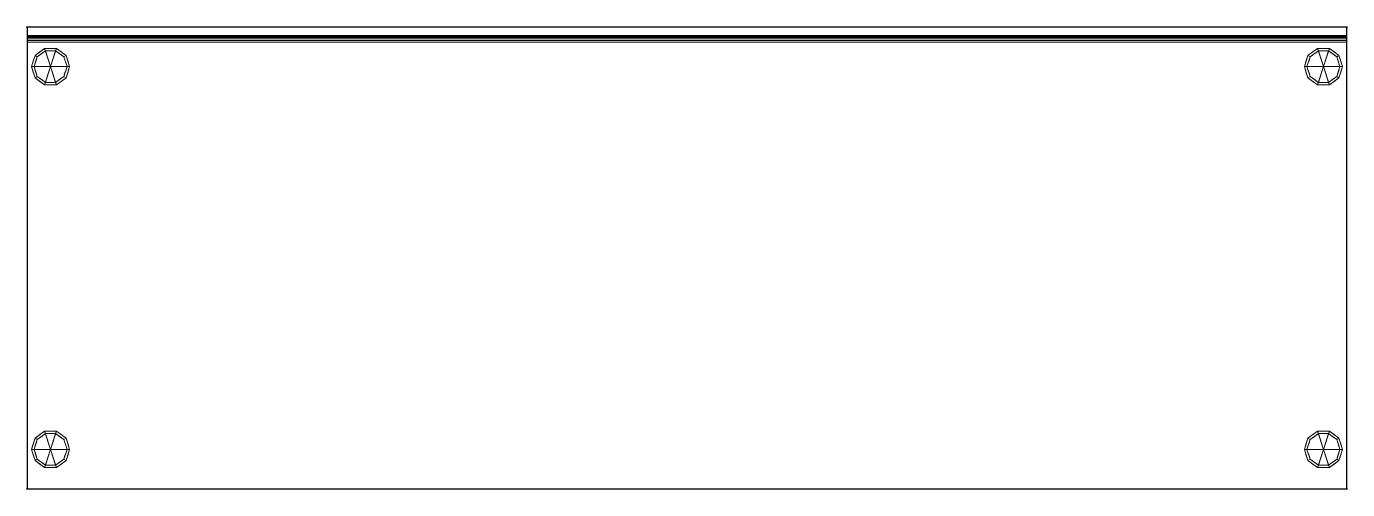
# Model space of a CAD drawing. Header units: millimetres. Extents: x -1 to 2001, y -701 to 1.
import ezdxf

# ---------------------------------------------------------------- set-up
doc = ezdxf.new("R2010")
doc.units = ezdxf.units.MM
doc.header["$PDMODE"] = 34
for name, color, linetype in [('IQ_200_2D', 1, 'Continuous'), ('IQ_200_3D', 1, 'Continuous'), ('IQ_204_2D', 7, 'Continuous'), ('IQ_INS_3D', 3, 'Continuous')]:
    doc.layers.add(name, color=color, linetype=linetype)

msp = doc.modelspace()

# ---------------------------------------------------------------- linework, layer by layer
at = {"layer": 'IQ_200_2D'}
for p, q in [((2000, -700), (2000, 0)), ((2000, 0), (0, 0)), ((0, 0), (0, -700)), ((0, -700), (2000, -700))]:
    msp.add_line(p, q, dxfattribs=at)
at = {"layer": 'IQ_204_2D', "ltscale": 10}
msp.add_line((0, -13), (2000, -13), dxfattribs=at)
at = {"layer": 'IQ_INS_3D'}
for p in [(0, 0), (2000, 0), (0, -700), (2000, -700)]:
    msp.add_point(p, dxfattribs=at)

# ---------------------------------------------------------------- meshes
at = {"layer": 'IQ_200_3D', "lineweight": 18}
mesh = msp.add_polyface(dxfattribs=at)
corners = [(0, -23, 900), (0, -20.4, 900.3), (0, -18, 901.3), (0, -15.9, 902.9), (0, -14.3, 905), (0, -13.3, 907.4), (0, -13, 910), (0, -13, 1000), (0, 0, 1000), (0, 0, 850), (0, -700, 850), (0, -700, 900)]
mesh.append_faces([[corners[k] for k in face] for face in [(1, 9, 0), (4, 9, 3)]], dxfattribs={"vtx0": -1, "vtx1": -1})
mesh.append_faces([[corners[k] for k in face] for face in [(9, 5, 6)]], dxfattribs={"vtx0": -1, "vtx2": -1})
mesh.append_faces([[corners[k] for k in face] for face in [(2, 3, 9), (1, 2, 9), (4, 5, 9)]], dxfattribs={"vtx1": -1, "vtx2": -1})
mesh.append_faces([[corners[k] for k in face] for face in [(10, 11, 0, 9)]], dxfattribs={"vtx2": -1})
mesh.append_faces([[corners[k] for k in face] for face in [(6, 7, 8, 9)]], dxfattribs={"vtx3": -1})
mesh = msp.add_polyface(dxfattribs=at)
corners = [(2000, -700, 850), (0, -700, 850), (0, 0, 850), (2000, 0, 850)]
mesh.append_faces([[corners[k] for k in face] for face in [(0, 1, 2, 3)]])
mesh = msp.add_polyface(dxfattribs=at)
corners = [(2000, 0, 850), (0, 0, 850), (0, 0, 1000), (2000, 0, 1000)]
mesh.append_faces([[corners[k] for k in face] for face in [(0, 1, 2, 3)]])
mesh = msp.add_polyface(dxfattribs=at)
corners = [(2000, 0, 1000), (0, 0, 1000), (0, -13, 1000), (2000, -13, 1000)]
mesh.append_faces([[corners[k] for k in face] for face in [(0, 1, 2, 3)]])
mesh = msp.add_polyface(dxfattribs=at)
corners = [(2000, -23, 900), (2000, -700, 900), (2000, -700, 850), (2000, 0, 850), (2000, 0, 1000), (2000, -13, 1000), (2000, -13, 910), (2000, -13.3, 907.4), (2000, -14.3, 905), (2000, -15.9, 902.9), (2000, -18, 901.3), (2000, -20.4, 900.3)]
mesh.append_faces([[corners[k] for k in face] for face in [(7, 3, 6)]], dxfattribs={"vtx0": -1, "vtx1": -1})
mesh.append_faces([[corners[k] for k in face] for face in [(3, 7, 8), (3, 8, 9)]], dxfattribs={"vtx0": -1, "vtx2": -1})
mesh.append_faces([[corners[k] for k in face] for face in [(10, 11, 3), (9, 10, 3), (11, 0, 3)]], dxfattribs={"vtx1": -1, "vtx2": -1})
mesh.append_faces([[corners[k] for k in face] for face in [(4, 5, 6, 3)]], dxfattribs={"vtx2": -1})
mesh.append_faces([[corners[k] for k in face] for face in [(0, 1, 2, 3)]], dxfattribs={"vtx3": -1})
mesh = msp.add_polyface(dxfattribs=at)
corners = [(2000, -13, 1000), (0, -13, 1000), (0, -13, 910), (2000, -13, 910)]
mesh.append_faces([[corners[k] for k in face] for face in [(0, 1, 2, 3)]])
mesh = msp.add_polyface(dxfattribs=at)
corners = [(2000, -23, 900), (2000, -20.4, 900.3), (2000, -18, 901.3), (2000, -15.9, 902.9), (2000, -14.3, 905), (2000, -13.3, 907.4), (2000, -13, 910), (0, -13, 910), (0, -13.3, 907.4), (0, -14.3, 905), (0, -15.9, 902.9), (0, -18, 901.3), (0, -20.4, 900.3), (0, -23, 900)]
mesh.append_faces([[corners[k] for k in face] for face in [(8, 5, 6, 7)]], dxfattribs={"vtx0": -1})
mesh.append_faces([[corners[k] for k in face] for face in [(9, 4, 5, 8), (4, 9, 10, 3), (12, 1, 2, 11), (3, 10, 11, 2)]], dxfattribs={"vtx0": -1, "vtx2": -1})
mesh.append_faces([[corners[k] for k in face] for face in [(13, 0, 1, 12)]], dxfattribs={"vtx2": -1})
mesh = msp.add_polyface(dxfattribs=at)
corners = [(2000, -23, 900), (0, -23, 900), (0, -700, 900), (2000, -700, 900)]
mesh.append_faces([[corners[k] for k in face] for face in [(0, 1, 2, 3)]])
mesh = msp.add_polyface(dxfattribs=at)
corners = [(35.5, -60, 850), (64.5, -60, 850), (59, -43, 850), (44.5, -32.4, 850), (26.5, -32.4, 850), (12, -43, 850), (6.5, -60, 850)]
mesh.append_faces([[corners[k] for k in face] for face in [(0, 4, 5, 6)]], dxfattribs={"vtx0": -1})
mesh.append_faces([[corners[k] for k in face] for face in [(0, 3, 4)]], dxfattribs={"vtx0": -1, "vtx2": -1})
mesh.append_faces([[corners[k] for k in face] for face in [(0, 1, 2, 3)]], dxfattribs={"vtx3": -1})
mesh = msp.add_polyface(dxfattribs=at)
corners = [(6.5, -60, 850), (12, -43, 850), (26.5, -32.4, 850), (44.5, -32.4, 850), (59, -43, 850), (64.5, -60, 850), (64.5, -60, 75), (59, -43, 75), (44.5, -32.4, 75), (26.5, -32.4, 75), (12, -43, 75), (6.5, -60, 75), (61.5, -50.8, 850), (61.7, -51.5, 75), (51.7, -37.7, 850), (51.7, -37.7, 75), (35.5, -32.4, 850), (35.5, -32.4, 75), (19.3, -37.7, 850), (19.3, -37.7, 75), (9.5, -50.8, 850), (9.3, -51.5, 75)]
mesh.append_faces([[corners[k] for k in face] for face in [(13, 5, 6), (0, 21, 11)]], dxfattribs={"vtx0": -1})
mesh.append_faces([[corners[k] for k in face] for face in [(7, 12, 13), (5, 13, 12)]], dxfattribs={"vtx0": -1, "vtx1": -1})
mesh.append_faces([[corners[k] for k in face] for face in [(20, 10, 21), (14, 15, 8, 3), (4, 7, 15, 14), (7, 4, 12), (16, 17, 9, 2), (18, 19, 10, 1), (19, 18, 2, 9), (17, 16, 3, 8)]], dxfattribs={"vtx0": -1, "vtx2": -1})
mesh.append_faces([[corners[k] for k in face] for face in [(20, 1, 10), (0, 20, 21)]], dxfattribs={"vtx1": -1, "vtx2": -1})
mesh = msp.add_polyface(dxfattribs=at)
corners = [(6.5, -60, 75), (12, -43, 75), (26.5, -32.4, 75), (44.5, -32.4, 75), (59, -43, 75), (64.5, -60, 75), (60.5, -60, 75), (55.7, -45.3, 75), (43.2, -36.2, 75), (27.8, -36.2, 75), (15.3, -45.3, 75), (10.5, -60, 75)]
mesh.append_faces([[corners[k] for k in face] for face in [(10, 1, 2, 9)]], dxfattribs={"vtx0": -1, "vtx2": -1})
mesh.append_faces([[corners[k] for k in face] for face in [(6, 7, 4, 5)]], dxfattribs={"vtx1": -1})
mesh.append_faces([[corners[k] for k in face] for face in [(8, 9, 2, 3), (7, 8, 3, 4)]], dxfattribs={"vtx1": -1, "vtx3": -1})
mesh.append_faces([[corners[k] for k in face] for face in [(11, 0, 1, 10)]], dxfattribs={"vtx2": -1})
mesh = msp.add_polyface(dxfattribs=at)
corners = [(10.5, -60, 75), (15.3, -45.3, 75), (27.8, -36.2, 75), (43.2, -36.2, 75), (55.7, -45.3, 75), (60.5, -60, 75), (60.5, -60, 0), (55.7, -45.3, 0), (43.2, -36.2, 0), (27.8, -36.2, 0), (15.3, -45.3, 0), (10.5, -60, 0), (49.5, -40.8, 75), (49.5, -40.8, 0), (58.1, -52.7, 75), (58.1, -52.7, 0), (35.5, -36.2, 75), (35.5, -36.2, 0), (21.5, -40.8, 0), (21.5, -40.8, 75), (13.6, -50.5, 0), (12.9, -52.7, 75), (12, -55.2, 0)]
mesh.append_faces([[corners[k] for k in face] for face in [(15, 14, 5, 6)]], dxfattribs={"vtx0": -1})
mesh.append_faces([[corners[k] for k in face] for face in [(1, 20, 21), (21, 22, 0), (20, 1, 10)]], dxfattribs={"vtx0": -1, "vtx1": -1})
mesh.append_faces([[corners[k] for k in face] for face in [(14, 15, 7, 4), (21, 20, 22)]], dxfattribs={"vtx0": -1, "vtx2": -1})
mesh.append_faces([[corners[k] for k in face] for face in [(3, 12, 13, 8), (7, 13, 12, 4), (18, 10, 1, 19), (17, 9, 2, 16), (9, 18, 19, 2), (16, 3, 8, 17)]], dxfattribs={"vtx1": -1, "vtx3": -1})
mesh.append_faces([[corners[k] for k in face] for face in [(22, 11, 0)]], dxfattribs={"vtx2": -1})
mesh = msp.add_polyface(dxfattribs=at)
corners = [(10.5, -60, 0), (15.3, -45.3, 0), (27.8, -36.2, 0), (43.2, -36.2, 0), (55.7, -45.3, 0), (60.5, -60, 0), (35.5, -60, 0)]
mesh.append_faces([[corners[k] for k in face] for face in [(1, 2, 6, 0)]], dxfattribs={"vtx1": -1})
mesh.append_faces([[corners[k] for k in face] for face in [(2, 3, 6)]], dxfattribs={"vtx1": -1, "vtx2": -1})
mesh.append_faces([[corners[k] for k in face] for face in [(4, 5, 6, 3)]], dxfattribs={"vtx2": -1})
mesh = msp.add_polyface(dxfattribs=at)
corners = [(1964.5, -60, 850), (1993.5, -60, 850), (1988, -43, 850), (1973.5, -32.4, 850), (1955.5, -32.4, 850), (1941, -43, 850), (1935.5, -60, 850)]
mesh.append_faces([[corners[k] for k in face] for face in [(0, 4, 5, 6)]], dxfattribs={"vtx0": -1})
mesh.append_faces([[corners[k] for k in face] for face in [(0, 3, 4)]], dxfattribs={"vtx0": -1, "vtx2": -1})
mesh.append_faces([[corners[k] for k in face] for face in [(0, 1, 2, 3)]], dxfattribs={"vtx3": -1})
mesh = msp.add_polyface(dxfattribs=at)
corners = [(1935.5, -60, 850), (1941, -43, 850), (1955.5, -32.4, 850), (1973.5, -32.4, 850), (1988, -43, 850), (1993.5, -60, 850), (1993.5, -60, 75), (1988, -43, 75), (1973.5, -32.4, 75), (1955.5, -32.4, 75), (1941, -43, 75), (1935.5, -60, 75), (1990.5, -50.8, 850), (1990.7, -51.5, 75), (1980.7, -37.7, 850), (1980.7, -37.7, 75), (1964.5, -32.4, 850), (1964.5, -32.4, 75), (1948.3, -37.7, 850), (1948.3, -37.7, 75), (1938.5, -50.8, 850), (1938.3, -51.5, 75)]
mesh.append_faces([[corners[k] for k in face] for face in [(13, 5, 6), (0, 21, 11)]], dxfattribs={"vtx0": -1})
mesh.append_faces([[corners[k] for k in face] for face in [(7, 12, 13), (5, 13, 12)]], dxfattribs={"vtx0": -1, "vtx1": -1})
mesh.append_faces([[corners[k] for k in face] for face in [(20, 10, 21), (14, 15, 8, 3), (4, 7, 15, 14), (7, 4, 12), (16, 17, 9, 2), (18, 19, 10, 1), (19, 18, 2, 9), (17, 16, 3, 8)]], dxfattribs={"vtx0": -1, "vtx2": -1})
mesh.append_faces([[corners[k] for k in face] for face in [(20, 1, 10), (0, 20, 21)]], dxfattribs={"vtx1": -1, "vtx2": -1})
mesh = msp.add_polyface(dxfattribs=at)
corners = [(1935.5, -60, 75), (1941, -43, 75), (1955.5, -32.4, 75), (1973.5, -32.4, 75), (1988, -43, 75), (1993.5, -60, 75), (1989.5, -60, 75), (1984.7, -45.3, 75), (1972.2, -36.2, 75), (1956.8, -36.2, 75), (1944.3, -45.3, 75), (1939.5, -60, 75)]
mesh.append_faces([[corners[k] for k in face] for face in [(10, 1, 2, 9)]], dxfattribs={"vtx0": -1, "vtx2": -1})
mesh.append_faces([[corners[k] for k in face] for face in [(6, 7, 4, 5)]], dxfattribs={"vtx1": -1})
mesh.append_faces([[corners[k] for k in face] for face in [(8, 9, 2, 3), (7, 8, 3, 4)]], dxfattribs={"vtx1": -1, "vtx3": -1})
mesh.append_faces([[corners[k] for k in face] for face in [(11, 0, 1, 10)]], dxfattribs={"vtx2": -1})
mesh = msp.add_polyface(dxfattribs=at)
corners = [(1939.5, -60, 75), (1944.3, -45.3, 75), (1956.8, -36.2, 75), (1972.2, -36.2, 75), (1984.7, -45.3, 75), (1989.5, -60, 75), (1989.5, -60, 0), (1984.7, -45.3, 0), (1972.2, -36.2, 0), (1956.8, -36.2, 0), (1944.3, -45.3, 0), (1939.5, -60, 0), (1978.5, -40.8, 75), (1978.5, -40.8, 0), (1987.1, -52.7, 75), (1987.1, -52.7, 0), (1964.5, -36.2, 75), (1964.5, -36.2, 0), (1950.5, -40.8, 0), (1950.5, -40.8, 75), (1942.6, -50.5, 0), (1941.9, -52.7, 75), (1941, -55.2, 0)]
mesh.append_faces([[corners[k] for k in face] for face in [(15, 14, 5, 6)]], dxfattribs={"vtx0": -1})
mesh.append_faces([[corners[k] for k in face] for face in [(1, 20, 21), (21, 22, 0), (20, 1, 10)]], dxfattribs={"vtx0": -1, "vtx1": -1})
mesh.append_faces([[corners[k] for k in face] for face in [(14, 15, 7, 4), (21, 20, 22)]], dxfattribs={"vtx0": -1, "vtx2": -1})
mesh.append_faces([[corners[k] for k in face] for face in [(3, 12, 13, 8), (7, 13, 12, 4), (18, 10, 1, 19), (17, 9, 2, 16), (9, 18, 19, 2), (16, 3, 8, 17)]], dxfattribs={"vtx1": -1, "vtx3": -1})
mesh.append_faces([[corners[k] for k in face] for face in [(22, 11, 0)]], dxfattribs={"vtx2": -1})
mesh = msp.add_polyface(dxfattribs=at)
corners = [(1939.5, -60, 0), (1944.3, -45.3, 0), (1956.8, -36.2, 0), (1972.2, -36.2, 0), (1984.7, -45.3, 0), (1989.5, -60, 0), (1964.5, -60, 0)]
mesh.append_faces([[corners[k] for k in face] for face in [(1, 2, 6, 0)]], dxfattribs={"vtx1": -1})
mesh.append_faces([[corners[k] for k in face] for face in [(2, 3, 6)]], dxfattribs={"vtx1": -1, "vtx2": -1})
mesh.append_faces([[corners[k] for k in face] for face in [(4, 5, 6, 3)]], dxfattribs={"vtx2": -1})
mesh = msp.add_polyface(dxfattribs=at)
corners = [(35.5, -60, 850), (6.5, -60, 850), (12, -77, 850), (26.5, -87.6, 850), (44.5, -87.6, 850), (59, -77, 850), (64.5, -60, 850)]
mesh.append_faces([[corners[k] for k in face] for face in [(0, 4, 5, 6)]], dxfattribs={"vtx0": -1})
mesh.append_faces([[corners[k] for k in face] for face in [(4, 0, 3)]], dxfattribs={"vtx0": -1, "vtx1": -1})
mesh.append_faces([[corners[k] for k in face] for face in [(0, 1, 2, 3)]], dxfattribs={"vtx3": -1})
mesh = msp.add_polyface(dxfattribs=at)
corners = [(64.5, -60, 850), (59, -77, 850), (44.5, -87.6, 850), (26.5, -87.6, 850), (12, -77, 850), (6.5, -60, 850), (6.5, -60, 75), (12, -77, 75), (26.5, -87.6, 75), (44.5, -87.6, 75), (59, -77, 75), (64.5, -60, 75), (9.5, -69.2, 75), (9.3, -68.5, 850), (19.3, -82.3, 850), (19.3, -82.3, 75), (35.5, -87.6, 850), (35.5, -87.6, 75), (51.7, -82.3, 850), (51.7, -82.3, 75), (61.5, -69.2, 850), (61.7, -68.5, 75)]
mesh.append_faces([[corners[k] for k in face] for face in [(6, 13, 5)]], dxfattribs={"vtx0": -1})
mesh.append_faces([[corners[k] for k in face] for face in [(7, 4, 12), (1, 10, 20)]], dxfattribs={"vtx0": -1, "vtx1": -1})
mesh.append_faces([[corners[k] for k in face] for face in [(14, 15, 8, 3), (4, 7, 15, 14), (12, 4, 13), (10, 1, 18, 19), (20, 10, 21), (2, 9, 19, 18), (9, 2, 16)]], dxfattribs={"vtx0": -1, "vtx2": -1})
mesh.append_faces([[corners[k] for k in face] for face in [(6, 12, 13), (0, 20, 21), (8, 17, 3)]], dxfattribs={"vtx1": -1, "vtx2": -1})
mesh.append_faces([[corners[k] for k in face] for face in [(17, 9, 16, 3)]], dxfattribs={"vtx1": -1, "vtx3": -1})
mesh.append_faces([[corners[k] for k in face] for face in [(21, 11, 0)]], dxfattribs={"vtx2": -1})
mesh = msp.add_polyface(dxfattribs=at)
corners = [(64.5, -60, 75), (59, -77, 75), (44.5, -87.6, 75), (26.5, -87.6, 75), (12, -77, 75), (6.5, -60, 75), (10.5, -60, 75), (15.3, -74.7, 75), (27.8, -83.8, 75), (43.2, -83.8, 75), (55.7, -74.7, 75), (60.5, -60, 75)]
mesh.append_faces([[corners[k] for k in face] for face in [(1, 10, 11, 0)]], dxfattribs={"vtx0": -1})
mesh.append_faces([[corners[k] for k in face] for face in [(3, 8, 9, 2), (2, 9, 10, 1)]], dxfattribs={"vtx0": -1, "vtx2": -1})
mesh.append_faces([[corners[k] for k in face] for face in [(3, 4, 7, 8)]], dxfattribs={"vtx1": -1, "vtx3": -1})
mesh.append_faces([[corners[k] for k in face] for face in [(4, 5, 6, 7)]], dxfattribs={"vtx3": -1})
mesh = msp.add_polyface(dxfattribs=at)
corners = [(60.5, -60, 75), (55.7, -74.7, 75), (43.2, -83.8, 75), (27.8, -83.8, 75), (15.3, -74.7, 75), (10.5, -60, 75), (10.5, -60, 0), (15.3, -74.7, 0), (27.8, -83.8, 0), (43.2, -83.8, 0), (55.7, -74.7, 0), (60.5, -60, 0), (13.6, -69.5, 75), (12.9, -67.3, 0), (21.5, -79.2, 0), (21.5, -79.2, 75), (35.5, -83.8, 75), (35.5, -83.8, 0), (49.5, -79.2, 0), (49.5, -79.2, 75), (57.4, -69.5, 0), (58.1, -67.3, 75), (12, -64.8, 75), (59, -64.8, 0)]
mesh.append_faces([[corners[k] for k in face] for face in [(7, 12, 13), (21, 23, 0), (1, 20, 21), (20, 1, 10)]], dxfattribs={"vtx0": -1, "vtx1": -1})
mesh.append_faces([[corners[k] for k in face] for face in [(13, 12, 22), (7, 4, 12), (21, 20, 23)]], dxfattribs={"vtx0": -1, "vtx2": -1})
mesh.append_faces([[corners[k] for k in face] for face in [(6, 13, 22)]], dxfattribs={"vtx1": -1, "vtx2": -1})
mesh.append_faces([[corners[k] for k in face] for face in [(15, 4, 7, 14), (3, 15, 14, 8), (17, 9, 2, 16), (19, 2, 9, 18), (18, 10, 1, 19), (16, 3, 8, 17)]], dxfattribs={"vtx1": -1, "vtx3": -1})
mesh.append_faces([[corners[k] for k in face] for face in [(22, 5, 6), (23, 11, 0)]], dxfattribs={"vtx2": -1})
mesh = msp.add_polyface(dxfattribs=at)
corners = [(60.5, -60, 0), (55.7, -74.7, 0), (43.2, -83.8, 0), (27.8, -83.8, 0), (15.3, -74.7, 0), (10.5, -60, 0), (35.5, -60, 0)]
mesh.append_faces([[corners[k] for k in face] for face in [(3, 6, 2)]], dxfattribs={"vtx0": -1, "vtx1": -1})
mesh.append_faces([[corners[k] for k in face] for face in [(1, 2, 6, 0)]], dxfattribs={"vtx1": -1})
mesh.append_faces([[corners[k] for k in face] for face in [(4, 5, 6, 3)]], dxfattribs={"vtx2": -1})
mesh = msp.add_polyface(dxfattribs=at)
corners = [(1964.5, -60, 850), (1935.5, -60, 850), (1941, -77, 850), (1955.5, -87.6, 850), (1973.5, -87.6, 850), (1988, -77, 850), (1993.5, -60, 850)]
mesh.append_faces([[corners[k] for k in face] for face in [(0, 4, 5, 6)]], dxfattribs={"vtx0": -1})
mesh.append_faces([[corners[k] for k in face] for face in [(4, 0, 3)]], dxfattribs={"vtx0": -1, "vtx1": -1})
mesh.append_faces([[corners[k] for k in face] for face in [(0, 1, 2, 3)]], dxfattribs={"vtx3": -1})
mesh = msp.add_polyface(dxfattribs=at)
corners = [(1993.5, -60, 850), (1988, -77, 850), (1973.5, -87.6, 850), (1955.5, -87.6, 850), (1941, -77, 850), (1935.5, -60, 850), (1935.5, -60, 75), (1941, -77, 75), (1955.5, -87.6, 75), (1973.5, -87.6, 75), (1988, -77, 75), (1993.5, -60, 75), (1938.5, -69.2, 75), (1938.3, -68.5, 850), (1948.3, -82.3, 850), (1948.3, -82.3, 75), (1964.5, -87.6, 850), (1964.5, -87.6, 75), (1980.7, -82.3, 850), (1980.7, -82.3, 75), (1990.5, -69.2, 850), (1990.7, -68.5, 75)]
mesh.append_faces([[corners[k] for k in face] for face in [(6, 13, 5)]], dxfattribs={"vtx0": -1})
mesh.append_faces([[corners[k] for k in face] for face in [(7, 4, 12), (1, 10, 20)]], dxfattribs={"vtx0": -1, "vtx1": -1})
mesh.append_faces([[corners[k] for k in face] for face in [(14, 15, 8, 3), (4, 7, 15, 14), (12, 4, 13), (10, 1, 18, 19), (20, 10, 21), (2, 9, 19, 18), (9, 2, 16)]], dxfattribs={"vtx0": -1, "vtx2": -1})
mesh.append_faces([[corners[k] for k in face] for face in [(6, 12, 13), (0, 20, 21), (8, 17, 3)]], dxfattribs={"vtx1": -1, "vtx2": -1})
mesh.append_faces([[corners[k] for k in face] for face in [(17, 9, 16, 3)]], dxfattribs={"vtx1": -1, "vtx3": -1})
mesh.append_faces([[corners[k] for k in face] for face in [(21, 11, 0)]], dxfattribs={"vtx2": -1})
mesh = msp.add_polyface(dxfattribs=at)
corners = [(1993.5, -60, 75), (1988, -77, 75), (1973.5, -87.6, 75), (1955.5, -87.6, 75), (1941, -77, 75), (1935.5, -60, 75), (1939.5, -60, 75), (1944.3, -74.7, 75), (1956.8, -83.8, 75), (1972.2, -83.8, 75), (1984.7, -74.7, 75), (1989.5, -60, 75)]
mesh.append_faces([[corners[k] for k in face] for face in [(1, 10, 11, 0)]], dxfattribs={"vtx0": -1})
mesh.append_faces([[corners[k] for k in face] for face in [(3, 8, 9, 2), (2, 9, 10, 1)]], dxfattribs={"vtx0": -1, "vtx2": -1})
mesh.append_faces([[corners[k] for k in face] for face in [(3, 4, 7, 8)]], dxfattribs={"vtx1": -1, "vtx3": -1})
mesh.append_faces([[corners[k] for k in face] for face in [(4, 5, 6, 7)]], dxfattribs={"vtx3": -1})
mesh = msp.add_polyface(dxfattribs=at)
corners = [(1989.5, -60, 75), (1984.7, -74.7, 75), (1972.2, -83.8, 75), (1956.8, -83.8, 75), (1944.3, -74.7, 75), (1939.5, -60, 75), (1939.5, -60, 0), (1944.3, -74.7, 0), (1956.8, -83.8, 0), (1972.2, -83.8, 0), (1984.7, -74.7, 0), (1989.5, -60, 0), (1942.6, -69.5, 75), (1941.9, -67.3, 0), (1950.5, -79.2, 0), (1950.5, -79.2, 75), (1964.5, -83.8, 75), (1964.5, -83.8, 0), (1978.5, -79.2, 0), (1978.5, -79.2, 75), (1986.4, -69.5, 0), (1987.1, -67.3, 75), (1941, -64.8, 75), (1988, -64.8, 0)]
mesh.append_faces([[corners[k] for k in face] for face in [(7, 12, 13), (21, 23, 0), (1, 20, 21), (20, 1, 10)]], dxfattribs={"vtx0": -1, "vtx1": -1})
mesh.append_faces([[corners[k] for k in face] for face in [(13, 12, 22), (7, 4, 12), (21, 20, 23)]], dxfattribs={"vtx0": -1, "vtx2": -1})
mesh.append_faces([[corners[k] for k in face] for face in [(6, 13, 22)]], dxfattribs={"vtx1": -1, "vtx2": -1})
mesh.append_faces([[corners[k] for k in face] for face in [(15, 4, 7, 14), (3, 15, 14, 8), (17, 9, 2, 16), (19, 2, 9, 18), (18, 10, 1, 19), (16, 3, 8, 17)]], dxfattribs={"vtx1": -1, "vtx3": -1})
mesh.append_faces([[corners[k] for k in face] for face in [(22, 5, 6), (23, 11, 0)]], dxfattribs={"vtx2": -1})
mesh = msp.add_polyface(dxfattribs=at)
corners = [(1989.5, -60, 0), (1984.7, -74.7, 0), (1972.2, -83.8, 0), (1956.8, -83.8, 0), (1944.3, -74.7, 0), (1939.5, -60, 0), (1964.5, -60, 0)]
mesh.append_faces([[corners[k] for k in face] for face in [(3, 6, 2)]], dxfattribs={"vtx0": -1, "vtx1": -1})
mesh.append_faces([[corners[k] for k in face] for face in [(1, 2, 6, 0)]], dxfattribs={"vtx1": -1})
mesh.append_faces([[corners[k] for k in face] for face in [(4, 5, 6, 3)]], dxfattribs={"vtx2": -1})
mesh = msp.add_polyface(dxfattribs=at)
corners = [(35.5, -640, 850), (64.5, -640, 850), (59, -623, 850), (44.5, -612.4, 850), (26.5, -612.4, 850), (12, -623, 850), (6.5, -640, 850)]
mesh.append_faces([[corners[k] for k in face] for face in [(0, 4, 5, 6)]], dxfattribs={"vtx0": -1})
mesh.append_faces([[corners[k] for k in face] for face in [(0, 3, 4)]], dxfattribs={"vtx0": -1, "vtx2": -1})
mesh.append_faces([[corners[k] for k in face] for face in [(0, 1, 2, 3)]], dxfattribs={"vtx3": -1})
mesh = msp.add_polyface(dxfattribs=at)
corners = [(6.5, -640, 850), (12, -623, 850), (26.5, -612.4, 850), (44.5, -612.4, 850), (59, -623, 850), (64.5, -640, 850), (64.5, -640, 75), (59, -623, 75), (44.5, -612.4, 75), (26.5, -612.4, 75), (12, -623, 75), (6.5, -640, 75), (61.5, -630.8, 850), (61.7, -631.5, 75), (51.7, -617.7, 850), (51.7, -617.7, 75), (35.5, -612.4, 850), (35.5, -612.4, 75), (19.3, -617.7, 850), (19.3, -617.7, 75), (9.5, -630.8, 850), (9.3, -631.5, 75)]
mesh.append_faces([[corners[k] for k in face] for face in [(13, 5, 6), (0, 21, 11)]], dxfattribs={"vtx0": -1})
mesh.append_faces([[corners[k] for k in face] for face in [(7, 12, 13), (5, 13, 12)]], dxfattribs={"vtx0": -1, "vtx1": -1})
mesh.append_faces([[corners[k] for k in face] for face in [(20, 10, 21), (14, 15, 8, 3), (4, 7, 15, 14), (7, 4, 12), (16, 17, 9, 2), (18, 19, 10, 1), (19, 18, 2, 9), (17, 16, 3, 8)]], dxfattribs={"vtx0": -1, "vtx2": -1})
mesh.append_faces([[corners[k] for k in face] for face in [(20, 1, 10), (0, 20, 21)]], dxfattribs={"vtx1": -1, "vtx2": -1})
mesh = msp.add_polyface(dxfattribs=at)
corners = [(6.5, -640, 75), (12, -623, 75), (26.5, -612.4, 75), (44.5, -612.4, 75), (59, -623, 75), (64.5, -640, 75), (60.5, -640, 75), (55.7, -625.3, 75), (43.2, -616.2, 75), (27.8, -616.2, 75), (15.3, -625.3, 75), (10.5, -640, 75)]
mesh.append_faces([[corners[k] for k in face] for face in [(10, 1, 2, 9)]], dxfattribs={"vtx0": -1, "vtx2": -1})
mesh.append_faces([[corners[k] for k in face] for face in [(6, 7, 4, 5)]], dxfattribs={"vtx1": -1})
mesh.append_faces([[corners[k] for k in face] for face in [(8, 9, 2, 3), (7, 8, 3, 4)]], dxfattribs={"vtx1": -1, "vtx3": -1})
mesh.append_faces([[corners[k] for k in face] for face in [(11, 0, 1, 10)]], dxfattribs={"vtx2": -1})
mesh = msp.add_polyface(dxfattribs=at)
corners = [(10.5, -640, 75), (15.3, -625.3, 75), (27.8, -616.2, 75), (43.2, -616.2, 75), (55.7, -625.3, 75), (60.5, -640, 75), (60.5, -640, 0), (55.7, -625.3, 0), (43.2, -616.2, 0), (27.8, -616.2, 0), (15.3, -625.3, 0), (10.5, -640, 0), (49.5, -620.8, 75), (49.5, -620.8, 0), (58.1, -632.7, 75), (58.1, -632.7, 0), (35.5, -616.2, 75), (35.5, -616.2, 0), (21.5, -620.8, 0), (21.5, -620.8, 75), (13.6, -630.5, 0), (12.9, -632.7, 75), (12, -635.2, 0)]
mesh.append_faces([[corners[k] for k in face] for face in [(15, 14, 5, 6)]], dxfattribs={"vtx0": -1})
mesh.append_faces([[corners[k] for k in face] for face in [(1, 20, 21), (21, 22, 0), (20, 1, 10)]], dxfattribs={"vtx0": -1, "vtx1": -1})
mesh.append_faces([[corners[k] for k in face] for face in [(14, 15, 7, 4), (21, 20, 22)]], dxfattribs={"vtx0": -1, "vtx2": -1})
mesh.append_faces([[corners[k] for k in face] for face in [(3, 12, 13, 8), (7, 13, 12, 4), (18, 10, 1, 19), (17, 9, 2, 16), (9, 18, 19, 2), (16, 3, 8, 17)]], dxfattribs={"vtx1": -1, "vtx3": -1})
mesh.append_faces([[corners[k] for k in face] for face in [(22, 11, 0)]], dxfattribs={"vtx2": -1})
mesh = msp.add_polyface(dxfattribs=at)
corners = [(10.5, -640, 0), (15.3, -625.3, 0), (27.8, -616.2, 0), (43.2, -616.2, 0), (55.7, -625.3, 0), (60.5, -640, 0), (35.5, -640, 0)]
mesh.append_faces([[corners[k] for k in face] for face in [(1, 2, 6, 0)]], dxfattribs={"vtx1": -1})
mesh.append_faces([[corners[k] for k in face] for face in [(2, 3, 6)]], dxfattribs={"vtx1": -1, "vtx2": -1})
mesh.append_faces([[corners[k] for k in face] for face in [(4, 5, 6, 3)]], dxfattribs={"vtx2": -1})
mesh = msp.add_polyface(dxfattribs=at)
corners = [(1964.5, -640, 850), (1993.5, -640, 850), (1988, -623, 850), (1973.5, -612.4, 850), (1955.5, -612.4, 850), (1941, -623, 850), (1935.5, -640, 850)]
mesh.append_faces([[corners[k] for k in face] for face in [(0, 4, 5, 6)]], dxfattribs={"vtx0": -1})
mesh.append_faces([[corners[k] for k in face] for face in [(0, 3, 4)]], dxfattribs={"vtx0": -1, "vtx2": -1})
mesh.append_faces([[corners[k] for k in face] for face in [(0, 1, 2, 3)]], dxfattribs={"vtx3": -1})
mesh = msp.add_polyface(dxfattribs=at)
corners = [(1935.5, -640, 850), (1941, -623, 850), (1955.5, -612.4, 850), (1973.5, -612.4, 850), (1988, -623, 850), (1993.5, -640, 850), (1993.5, -640, 75), (1988, -623, 75), (1973.5, -612.4, 75), (1955.5, -612.4, 75), (1941, -623, 75), (1935.5, -640, 75), (1990.5, -630.8, 850), (1990.7, -631.5, 75), (1980.7, -617.7, 850), (1980.7, -617.7, 75), (1964.5, -612.4, 850), (1964.5, -612.4, 75), (1948.3, -617.7, 850), (1948.3, -617.7, 75), (1938.5, -630.8, 850), (1938.3, -631.5, 75)]
mesh.append_faces([[corners[k] for k in face] for face in [(13, 5, 6), (0, 21, 11)]], dxfattribs={"vtx0": -1})
mesh.append_faces([[corners[k] for k in face] for face in [(7, 12, 13), (5, 13, 12)]], dxfattribs={"vtx0": -1, "vtx1": -1})
mesh.append_faces([[corners[k] for k in face] for face in [(20, 10, 21), (14, 15, 8, 3), (4, 7, 15, 14), (7, 4, 12), (16, 17, 9, 2), (18, 19, 10, 1), (19, 18, 2, 9), (17, 16, 3, 8)]], dxfattribs={"vtx0": -1, "vtx2": -1})
mesh.append_faces([[corners[k] for k in face] for face in [(20, 1, 10), (0, 20, 21)]], dxfattribs={"vtx1": -1, "vtx2": -1})
mesh = msp.add_polyface(dxfattribs=at)
corners = [(1935.5, -640, 75), (1941, -623, 75), (1955.5, -612.4, 75), (1973.5, -612.4, 75), (1988, -623, 75), (1993.5, -640, 75), (1989.5, -640, 75), (1984.7, -625.3, 75), (1972.2, -616.2, 75), (1956.8, -616.2, 75), (1944.3, -625.3, 75), (1939.5, -640, 75)]
mesh.append_faces([[corners[k] for k in face] for face in [(10, 1, 2, 9)]], dxfattribs={"vtx0": -1, "vtx2": -1})
mesh.append_faces([[corners[k] for k in face] for face in [(6, 7, 4, 5)]], dxfattribs={"vtx1": -1})
mesh.append_faces([[corners[k] for k in face] for face in [(8, 9, 2, 3), (7, 8, 3, 4)]], dxfattribs={"vtx1": -1, "vtx3": -1})
mesh.append_faces([[corners[k] for k in face] for face in [(11, 0, 1, 10)]], dxfattribs={"vtx2": -1})
mesh = msp.add_polyface(dxfattribs=at)
corners = [(1939.5, -640, 75), (1944.3, -625.3, 75), (1956.8, -616.2, 75), (1972.2, -616.2, 75), (1984.7, -625.3, 75), (1989.5, -640, 75), (1989.5, -640, 0), (1984.7, -625.3, 0), (1972.2, -616.2, 0), (1956.8, -616.2, 0), (1944.3, -625.3, 0), (1939.5, -640, 0), (1978.5, -620.8, 75), (1978.5, -620.8, 0), (1987.1, -632.7, 75), (1987.1, -632.7, 0), (1964.5, -616.2, 75), (1964.5, -616.2, 0), (1950.5, -620.8, 0), (1950.5, -620.8, 75), (1942.6, -630.5, 0), (1941.9, -632.7, 75), (1941, -635.2, 0)]
mesh.append_faces([[corners[k] for k in face] for face in [(15, 14, 5, 6)]], dxfattribs={"vtx0": -1})
mesh.append_faces([[corners[k] for k in face] for face in [(1, 20, 21), (21, 22, 0), (20, 1, 10)]], dxfattribs={"vtx0": -1, "vtx1": -1})
mesh.append_faces([[corners[k] for k in face] for face in [(14, 15, 7, 4), (21, 20, 22)]], dxfattribs={"vtx0": -1, "vtx2": -1})
mesh.append_faces([[corners[k] for k in face] for face in [(3, 12, 13, 8), (7, 13, 12, 4), (18, 10, 1, 19), (17, 9, 2, 16), (9, 18, 19, 2), (16, 3, 8, 17)]], dxfattribs={"vtx1": -1, "vtx3": -1})
mesh.append_faces([[corners[k] for k in face] for face in [(22, 11, 0)]], dxfattribs={"vtx2": -1})
mesh = msp.add_polyface(dxfattribs=at)
corners = [(1939.5, -640, 0), (1944.3, -625.3, 0), (1956.8, -616.2, 0), (1972.2, -616.2, 0), (1984.7, -625.3, 0), (1989.5, -640, 0), (1964.5, -640, 0)]
mesh.append_faces([[corners[k] for k in face] for face in [(1, 2, 6, 0)]], dxfattribs={"vtx1": -1})
mesh.append_faces([[corners[k] for k in face] for face in [(2, 3, 6)]], dxfattribs={"vtx1": -1, "vtx2": -1})
mesh.append_faces([[corners[k] for k in face] for face in [(4, 5, 6, 3)]], dxfattribs={"vtx2": -1})
mesh = msp.add_polyface(dxfattribs=at)
corners = [(35.5, -640, 850), (6.5, -640, 850), (12, -657, 850), (26.5, -667.6, 850), (44.5, -667.6, 850), (59, -657, 850), (64.5, -640, 850)]
mesh.append_faces([[corners[k] for k in face] for face in [(0, 4, 5, 6)]], dxfattribs={"vtx0": -1})
mesh.append_faces([[corners[k] for k in face] for face in [(4, 0, 3)]], dxfattribs={"vtx0": -1, "vtx1": -1})
mesh.append_faces([[corners[k] for k in face] for face in [(0, 1, 2, 3)]], dxfattribs={"vtx3": -1})
mesh = msp.add_polyface(dxfattribs=at)
corners = [(64.5, -640, 850), (59, -657, 850), (44.5, -667.6, 850), (26.5, -667.6, 850), (12, -657, 850), (6.5, -640, 850), (6.5, -640, 75), (12, -657, 75), (26.5, -667.6, 75), (44.5, -667.6, 75), (59, -657, 75), (64.5, -640, 75), (9.5, -649.2, 75), (9.3, -648.5, 850), (19.3, -662.3, 850), (19.3, -662.3, 75), (35.5, -667.6, 850), (35.5, -667.6, 75), (51.7, -662.3, 850), (51.7, -662.3, 75), (61.5, -649.2, 850), (61.7, -648.5, 75)]
mesh.append_faces([[corners[k] for k in face] for face in [(6, 13, 5)]], dxfattribs={"vtx0": -1})
mesh.append_faces([[corners[k] for k in face] for face in [(7, 4, 12), (1, 10, 20)]], dxfattribs={"vtx0": -1, "vtx1": -1})
mesh.append_faces([[corners[k] for k in face] for face in [(14, 15, 8, 3), (4, 7, 15, 14), (12, 4, 13), (10, 1, 18, 19), (20, 10, 21), (2, 9, 19, 18), (9, 2, 16)]], dxfattribs={"vtx0": -1, "vtx2": -1})
mesh.append_faces([[corners[k] for k in face] for face in [(6, 12, 13), (0, 20, 21), (8, 17, 3)]], dxfattribs={"vtx1": -1, "vtx2": -1})
mesh.append_faces([[corners[k] for k in face] for face in [(17, 9, 16, 3)]], dxfattribs={"vtx1": -1, "vtx3": -1})
mesh.append_faces([[corners[k] for k in face] for face in [(21, 11, 0)]], dxfattribs={"vtx2": -1})
mesh = msp.add_polyface(dxfattribs=at)
corners = [(64.5, -640, 75), (59, -657, 75), (44.5, -667.6, 75), (26.5, -667.6, 75), (12, -657, 75), (6.5, -640, 75), (10.5, -640, 75), (15.3, -654.7, 75), (27.8, -663.8, 75), (43.2, -663.8, 75), (55.7, -654.7, 75), (60.5, -640, 75)]
mesh.append_faces([[corners[k] for k in face] for face in [(1, 10, 11, 0)]], dxfattribs={"vtx0": -1})
mesh.append_faces([[corners[k] for k in face] for face in [(3, 8, 9, 2), (2, 9, 10, 1)]], dxfattribs={"vtx0": -1, "vtx2": -1})
mesh.append_faces([[corners[k] for k in face] for face in [(3, 4, 7, 8)]], dxfattribs={"vtx1": -1, "vtx3": -1})
mesh.append_faces([[corners[k] for k in face] for face in [(4, 5, 6, 7)]], dxfattribs={"vtx3": -1})
mesh = msp.add_polyface(dxfattribs=at)
corners = [(60.5, -640, 75), (55.7, -654.7, 75), (43.2, -663.8, 75), (27.8, -663.8, 75), (15.3, -654.7, 75), (10.5, -640, 75), (10.5, -640, 0), (15.3, -654.7, 0), (27.8, -663.8, 0), (43.2, -663.8, 0), (55.7, -654.7, 0), (60.5, -640, 0), (13.6, -649.5, 75), (12.9, -647.3, 0), (21.5, -659.2, 0), (21.5, -659.2, 75), (35.5, -663.8, 75), (35.5, -663.8, 0), (49.5, -659.2, 0), (49.5, -659.2, 75), (57.4, -649.5, 0), (58.1, -647.3, 75), (12, -644.8, 75), (59, -644.8, 0)]
mesh.append_faces([[corners[k] for k in face] for face in [(7, 12, 13), (21, 23, 0), (1, 20, 21), (20, 1, 10)]], dxfattribs={"vtx0": -1, "vtx1": -1})
mesh.append_faces([[corners[k] for k in face] for face in [(13, 12, 22), (7, 4, 12), (21, 20, 23)]], dxfattribs={"vtx0": -1, "vtx2": -1})
mesh.append_faces([[corners[k] for k in face] for face in [(6, 13, 22)]], dxfattribs={"vtx1": -1, "vtx2": -1})
mesh.append_faces([[corners[k] for k in face] for face in [(15, 4, 7, 14), (3, 15, 14, 8), (17, 9, 2, 16), (19, 2, 9, 18), (18, 10, 1, 19), (16, 3, 8, 17)]], dxfattribs={"vtx1": -1, "vtx3": -1})
mesh.append_faces([[corners[k] for k in face] for face in [(22, 5, 6), (23, 11, 0)]], dxfattribs={"vtx2": -1})
mesh = msp.add_polyface(dxfattribs=at)
corners = [(60.5, -640, 0), (55.7, -654.7, 0), (43.2, -663.8, 0), (27.8, -663.8, 0), (15.3, -654.7, 0), (10.5, -640, 0), (35.5, -640, 0)]
mesh.append_faces([[corners[k] for k in face] for face in [(3, 6, 2)]], dxfattribs={"vtx0": -1, "vtx1": -1})
mesh.append_faces([[corners[k] for k in face] for face in [(1, 2, 6, 0)]], dxfattribs={"vtx1": -1})
mesh.append_faces([[corners[k] for k in face] for face in [(4, 5, 6, 3)]], dxfattribs={"vtx2": -1})
mesh = msp.add_polyface(dxfattribs=at)
corners = [(1964.5, -640, 850), (1935.5, -640, 850), (1941, -657, 850), (1955.5, -667.6, 850), (1973.5, -667.6, 850), (1988, -657, 850), (1993.5, -640, 850)]
mesh.append_faces([[corners[k] for k in face] for face in [(0, 4, 5, 6)]], dxfattribs={"vtx0": -1})
mesh.append_faces([[corners[k] for k in face] for face in [(4, 0, 3)]], dxfattribs={"vtx0": -1, "vtx1": -1})
mesh.append_faces([[corners[k] for k in face] for face in [(0, 1, 2, 3)]], dxfattribs={"vtx3": -1})
mesh = msp.add_polyface(dxfattribs=at)
corners = [(1993.5, -640, 850), (1988, -657, 850), (1973.5, -667.6, 850), (1955.5, -667.6, 850), (1941, -657, 850), (1935.5, -640, 850), (1935.5, -640, 75), (1941, -657, 75), (1955.5, -667.6, 75), (1973.5, -667.6, 75), (1988, -657, 75), (1993.5, -640, 75), (1938.5, -649.2, 75), (1938.3, -648.5, 850), (1948.3, -662.3, 850), (1948.3, -662.3, 75), (1964.5, -667.6, 850), (1964.5, -667.6, 75), (1980.7, -662.3, 850), (1980.7, -662.3, 75), (1990.5, -649.2, 850), (1990.7, -648.5, 75)]
mesh.append_faces([[corners[k] for k in face] for face in [(6, 13, 5)]], dxfattribs={"vtx0": -1})
mesh.append_faces([[corners[k] for k in face] for face in [(7, 4, 12), (1, 10, 20)]], dxfattribs={"vtx0": -1, "vtx1": -1})
mesh.append_faces([[corners[k] for k in face] for face in [(14, 15, 8, 3), (4, 7, 15, 14), (12, 4, 13), (10, 1, 18, 19), (20, 10, 21), (2, 9, 19, 18), (9, 2, 16)]], dxfattribs={"vtx0": -1, "vtx2": -1})
mesh.append_faces([[corners[k] for k in face] for face in [(6, 12, 13), (0, 20, 21), (8, 17, 3)]], dxfattribs={"vtx1": -1, "vtx2": -1})
mesh.append_faces([[corners[k] for k in face] for face in [(17, 9, 16, 3)]], dxfattribs={"vtx1": -1, "vtx3": -1})
mesh.append_faces([[corners[k] for k in face] for face in [(21, 11, 0)]], dxfattribs={"vtx2": -1})
mesh = msp.add_polyface(dxfattribs=at)
corners = [(1993.5, -640, 75), (1988, -657, 75), (1973.5, -667.6, 75), (1955.5, -667.6, 75), (1941, -657, 75), (1935.5, -640, 75), (1939.5, -640, 75), (1944.3, -654.7, 75), (1956.8, -663.8, 75), (1972.2, -663.8, 75), (1984.7, -654.7, 75), (1989.5, -640, 75)]
mesh.append_faces([[corners[k] for k in face] for face in [(1, 10, 11, 0)]], dxfattribs={"vtx0": -1})
mesh.append_faces([[corners[k] for k in face] for face in [(3, 8, 9, 2), (2, 9, 10, 1)]], dxfattribs={"vtx0": -1, "vtx2": -1})
mesh.append_faces([[corners[k] for k in face] for face in [(3, 4, 7, 8)]], dxfattribs={"vtx1": -1, "vtx3": -1})
mesh.append_faces([[corners[k] for k in face] for face in [(4, 5, 6, 7)]], dxfattribs={"vtx3": -1})
mesh = msp.add_polyface(dxfattribs=at)
corners = [(1989.5, -640, 75), (1984.7, -654.7, 75), (1972.2, -663.8, 75), (1956.8, -663.8, 75), (1944.3, -654.7, 75), (1939.5, -640, 75), (1939.5, -640, 0), (1944.3, -654.7, 0), (1956.8, -663.8, 0), (1972.2, -663.8, 0), (1984.7, -654.7, 0), (1989.5, -640, 0), (1942.6, -649.5, 75), (1941.9, -647.3, 0), (1950.5, -659.2, 0), (1950.5, -659.2, 75), (1964.5, -663.8, 75), (1964.5, -663.8, 0), (1978.5, -659.2, 0), (1978.5, -659.2, 75), (1986.4, -649.5, 0), (1987.1, -647.3, 75), (1941, -644.8, 75), (1988, -644.8, 0)]
mesh.append_faces([[corners[k] for k in face] for face in [(7, 12, 13), (21, 23, 0), (1, 20, 21), (20, 1, 10)]], dxfattribs={"vtx0": -1, "vtx1": -1})
mesh.append_faces([[corners[k] for k in face] for face in [(13, 12, 22), (7, 4, 12), (21, 20, 23)]], dxfattribs={"vtx0": -1, "vtx2": -1})
mesh.append_faces([[corners[k] for k in face] for face in [(6, 13, 22)]], dxfattribs={"vtx1": -1, "vtx2": -1})
mesh.append_faces([[corners[k] for k in face] for face in [(15, 4, 7, 14), (3, 15, 14, 8), (17, 9, 2, 16), (19, 2, 9, 18), (18, 10, 1, 19), (16, 3, 8, 17)]], dxfattribs={"vtx1": -1, "vtx3": -1})
mesh.append_faces([[corners[k] for k in face] for face in [(22, 5, 6), (23, 11, 0)]], dxfattribs={"vtx2": -1})
mesh = msp.add_polyface(dxfattribs=at)
corners = [(1989.5, -640, 0), (1984.7, -654.7, 0), (1972.2, -663.8, 0), (1956.8, -663.8, 0), (1944.3, -654.7, 0), (1939.5, -640, 0), (1964.5, -640, 0)]
mesh.append_faces([[corners[k] for k in face] for face in [(3, 6, 2)]], dxfattribs={"vtx0": -1, "vtx1": -1})
mesh.append_faces([[corners[k] for k in face] for face in [(1, 2, 6, 0)]], dxfattribs={"vtx1": -1})
mesh.append_faces([[corners[k] for k in face] for face in [(4, 5, 6, 3)]], dxfattribs={"vtx2": -1})
mesh = msp.add_polyface(dxfattribs=at)
corners = [(2000, -700, 900), (0, -700, 900), (0, -700, 850), (2000, -700, 850)]
mesh.append_faces([[corners[k] for k in face] for face in [(0, 1, 2, 3)]])

doc.saveas('drawing.dxf')
